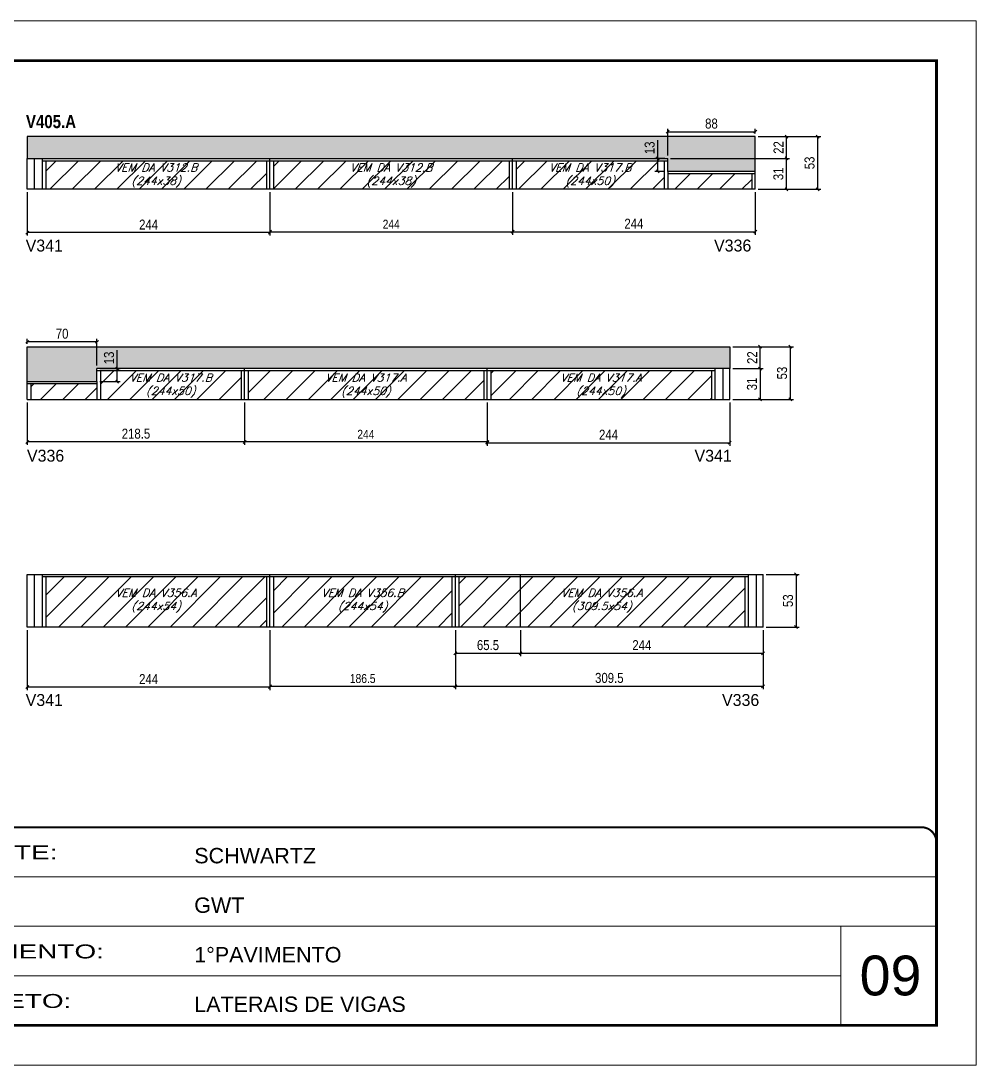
# Model space of a CAD drawing. Extents: x 13154 to 22413, y 1253 to 30260.
# Drawn here: x 13679 to 14639, y 26522 to 27572 of the extents above; entities that cross this region are included whole.
import ezdxf

# ---------------------------------------------------------------- set-up
doc = ezdxf.new("R2010")
doc.units = 0
doc.linetypes.add('CONTINUO', pattern=[0])
doc.linetypes.add('DASHED', pattern=[0.75, 0.5, -0.25])
for name, color, linetype in [('5', 5, 'Continuous'), ('COTA', 241, 'Continuous'), ('NOMENCLATURA', 7, 'Continuous'), ('Painéis', 200, 'Continuous'), ('SARR_2.2x7', 40, 'Continuous'), ('SARR_3.5x7', 81, 'Continuous'), ('texto', 7, 'Continuous')]:
    doc.layers.add(name, color=color, linetype=linetype)
for name, color, linetype, lineweight in [('CARIMBO', 255, 'Continuous', 9), ('Folhas', 255, 'Continuous', 9), ('Hachura', 251, 'Continuous', 9), ('SARRAFO DE PRESSAO', 251, 'DASHED', 9)]:
    doc.layers.add(name, color=color, linetype=linetype, lineweight=lineweight)
doc.styles.add('ARIAL', font='arial.ttf')
doc.styles.add('COTA TECNICA', font='techl___.ttf', dxfattribs={"height": 10})
doc.styles.add('COTA TECNICA-50', font='techl___.ttf', dxfattribs={"height": 9})
doc.styles.add('Romans', font='romans.shx')
doc.styles.add('ROMAS860', font='ROMAS860.SHX')
doc.styles.add('TECNICA', font='techb___.ttf', dxfattribs={"height": 10})
doc.styles.add('Tecnologia', font='')
doc.styles.get('Tecnologia').set_extended_font_data('Forgotten Futurist')
doc.dimstyles.new('COTA PAINEL-50', dxfattribs={"dimtxt": 9, "dimasz": 3, "dimexe": 3, "dimexo": 3, "dimgap": 3, "dimtad": 1, "dimdec": 1, "dimzin": 12, "dimdsep": 46, "dimtxsty": 'COTA TECNICA-50', "dimblk1": 'OBLIQUE', "dimblk2": 'OBLIQUE', "dimsah": 1, "dimcen": 0.9, "dimclrd": 4, "dimclre": 4, "dimclrt": 240, "dimadec": 1, "dimazin": 3, "dimtfac": 1, "dimtdec": 1, "dimtmove": 0, "dimatfit": 3, "dimfxl": 1, "dimtolj": 1, "dimtzin": 12, "dimarcsym": 0})
doc.dimstyles.new('PAINEL', dxfattribs={"dimtxt": 10, "dimasz": 3, "dimexe": 3, "dimexo": 3, "dimgap": 3, "dimtad": 1, "dimdec": 1, "dimzin": 12, "dimdsep": 46, "dimtxsty": 'COTA TECNICA', "dimblk1": 'OBLIQUE', "dimblk2": 'OBLIQUE', "dimsah": 1, "dimcen": 0.9, "dimclrd": 4, "dimclre": 4, "dimclrt": 240, "dimadec": 1, "dimazin": 3, "dimtfac": 1, "dimtdec": 1, "dimtmove": 0, "dimatfit": 3, "dimfxl": 1, "dimtolj": 1, "dimtzin": 12, "dimarcsym": 0})

# ---------------------------------------------------------------- blocks, each defined once
blk = doc.blocks.new('9999999999')
at = {"color": 30, "linetype": 'CONTINUO'}
for p, q in [((98564.6, 34379.6), (99584, 34379.6)), ((98564.6, 34329.8), (99488, 34329.8)), ((99584, 34329.8), (99488, 34329.8)), ((99488, 34329.8), (99488, 34230.2)), ((98564.6, 34280), (99488, 34280))]:
    blk.add_line(p, q, dxfattribs=at)
at = {"color": 30, "linetype": 'CONTINUO', "const_width": 2}
blk.add_lwpolyline([(99584, 34230.2), (99584, 34414.4, 0.414214), (99569, 34429.4), (98229, 34429.4, 0.414214), (98214, 34414.4), (98214, 34245.2, 0.414214), (98229, 34230.2), (99584, 34230.2)], format="xyb", dxfattribs=at)
at = {"layer": 'Folhas'}
blk.add_lwpolyline([(98139, 34190.2), (99624, 34190.2), (99624, 35240.2), (98139, 35240.2)], close=True, dxfattribs=at)
at = {"layer": 'Folhas', "color": 30, "const_width": 3}
blk.add_lwpolyline([(98214, 34230.2), (99584, 34230.2), (99584, 35200.2), (98214, 35200.2)], close=True, dxfattribs=at)
at = {"color": 7, "linetype": 'Continuous', "ltscale": 5, "style": 'ARIAL'}
for s, height, p in [('SCHWARTZ', 15.48, (98837.7, 34393.1)), ('GWT', 15.48, (98837.7, 34343.3)), ('1°PAVIMENTO', 15.483, (98837.7, 34293.5)), ('LATERAIS DE VIGAS', 15.483, (98837.7, 34243.7))]:
    blk.add_text(s, height=height, dxfattribs=at).set_placement(p)
at = {"layer": 'Folhas', "color": 7, "style": 'Tecnologia', "width": 1.5}
for s, p in [('CLIENTE:', (98573.7, 34397.2)), ('PAVIMENTO:', (98573.7, 34297.5)), ('PROJETO:', (98573.7, 34247.7))]:
    blk.add_text(s, height=14, dxfattribs=at).set_placement(p)
blk = doc.blocks.new('_Oblique')
at = {"color": 0, "linetype": 'ByBlock', "lineweight": -2}
blk.add_line((-0.5, -0.5), (0.5, 0.5), dxfattribs=at)
blk = doc.blocks.new('*D1248')
at = {"layer": 'COTA', "color": 4, "linetype": 'ByBlock', "lineweight": -2, "transparency": 16777216}
for p, q in [((13929.2, 27399.7), (13929.2, 27357)), ((14173.2, 27399.7), (14173.2, 27357)), ((13929.2, 27360), (14173.2, 27360))]:
    blk.add_line(p, q, dxfattribs=at)
at = {"layer": 'Defpoints', "color": 0, "linetype": 'ByBlock', "transparency": 16777216}
for p in [(13929.2, 27402.7), (14173.2, 27402.7), (14173.2, 27360)]:
    blk.add_point(p, dxfattribs=at)
at = {"layer": 'COTA', "color": 4, "linetype": 'ByBlock', "lineweight": -2, "transparency": 16777216, "xscale": 3, "yscale": 3, "zscale": 3, "rotation": 180}
blk.add_blockref('_Oblique', (13929.2, 27360), dxfattribs=at)
at = {"layer": 'COTA', "color": 4, "linetype": 'ByBlock', "lineweight": -2, "transparency": 16777216, "xscale": 3, "yscale": 3, "zscale": 3}
blk.add_blockref('_Oblique', (14173.2, 27360), dxfattribs=at)
at = {"layer": 'COTA', "color": 240, "linetype": 'ByBlock', "transparency": 16777216, "insert": (14051.2, 27367.6), "char_height": 9, "attachment_point": 5, "style": 'COTA TECNICA-50'}
blk.add_mtext('\\A1;244', dxfattribs=at)
blk = doc.blocks.new('*D1249')
at = {"layer": 'COTA', "color": 4, "linetype": 'ByBlock', "lineweight": -2, "transparency": 16777216}
for p, q in [((13685.2, 27399.7), (13685.2, 27356.1)), ((13929.2, 27399.7), (13929.2, 27356.1)), ((13929.2, 27359.1), (13685.2, 27359.1))]:
    blk.add_line(p, q, dxfattribs=at)
at = {"layer": 'Defpoints', "color": 0, "linetype": 'ByBlock', "transparency": 16777216}
for p in [(13685.2, 27402.7), (13929.2, 27402.7), (13685.2, 27359.1)]:
    blk.add_point(p, dxfattribs=at)
at = {"layer": 'COTA', "color": 4, "linetype": 'ByBlock', "lineweight": -2, "transparency": 16777216, "xscale": 3, "yscale": 3, "zscale": 3, "rotation": 180}
blk.add_blockref('_Oblique', (13685.2, 27359.1), dxfattribs=at)
at = {"layer": 'COTA', "color": 4, "linetype": 'ByBlock', "lineweight": -2, "transparency": 16777216, "xscale": 3, "yscale": 3, "zscale": 3}
blk.add_blockref('_Oblique', (13929.2, 27359.1), dxfattribs=at)
at = {"layer": 'COTA', "color": 240, "linetype": 'ByBlock', "transparency": 16777216, "insert": (13807.2, 27367.2), "char_height": 10, "attachment_point": 5, "style": 'COTA TECNICA'}
blk.add_mtext('\\A1;244', dxfattribs=at)
blk = doc.blocks.new('*D1250')
at = {"layer": 'COTA', "color": 4, "linetype": 'ByBlock', "lineweight": -2, "transparency": 16777216}
for p, q in [((14173.2, 27399.7), (14173.2, 27357)), ((14417.2, 27399.7), (14417.2, 27357)), ((14173.2, 27360), (14417.2, 27360))]:
    blk.add_line(p, q, dxfattribs=at)
at = {"layer": 'Defpoints', "color": 0, "linetype": 'ByBlock', "transparency": 16777216}
for p in [(14173.2, 27402.7), (14417.2, 27402.7), (14417.2, 27360)]:
    blk.add_point(p, dxfattribs=at)
at = {"layer": 'COTA', "color": 4, "linetype": 'ByBlock', "lineweight": -2, "transparency": 16777216, "xscale": 3, "yscale": 3, "zscale": 3, "rotation": 180}
blk.add_blockref('_Oblique', (14173.2, 27360), dxfattribs=at)
at = {"layer": 'COTA', "color": 4, "linetype": 'ByBlock', "lineweight": -2, "transparency": 16777216, "xscale": 3, "yscale": 3, "zscale": 3}
blk.add_blockref('_Oblique', (14417.2, 27360), dxfattribs=at)
at = {"layer": 'COTA', "color": 240, "linetype": 'ByBlock', "transparency": 16777216, "insert": (14295.2, 27368.1), "char_height": 10, "attachment_point": 5, "style": 'COTA TECNICA'}
blk.add_mtext('\\A1;244', dxfattribs=at)
blk = doc.blocks.new('*D1251')
at = {"layer": 'COTA', "color": 4, "linetype": 'ByBlock', "lineweight": -2, "transparency": 16777216}
for p, q in [((14420.2, 27455.7), (14483.1, 27455.7)), ((14480.1, 27402.7), (14480.1, 27455.7)), ((14420.2, 27402.7), (14483.1, 27402.7))]:
    blk.add_line(p, q, dxfattribs=at)
at = {"layer": 'Defpoints', "color": 0, "linetype": 'ByBlock', "transparency": 16777216}
for p in [(14417.2, 27455.7), (14480.1, 27455.7), (14417.2, 27402.7)]:
    blk.add_point(p, dxfattribs=at)
at = {"layer": 'COTA', "color": 4, "linetype": 'ByBlock', "lineweight": -2, "transparency": 16777216, "xscale": 3, "yscale": 3, "zscale": 3}
for p, rotation in [((14480.1, 27455.7), 90), ((14480.1, 27402.7), 270)]:
    blk.add_blockref('_Oblique', p, dxfattribs=dict(at, rotation=rotation))
at = {"layer": 'COTA', "color": 240, "linetype": 'ByBlock', "transparency": 16777216, "insert": (14471.9, 27429.2), "char_height": 10, "attachment_point": 5, "rotation": 90, "style": 'COTA TECNICA'}
blk.add_mtext('\\A1;53', dxfattribs=at)
blk = doc.blocks.new('*D1252')
at = {"layer": 'COTA', "color": 4, "lineweight": -2, "transparency": 16777216}
for p, q in [((14329.2, 27436.7), (14329.2, 27463.6)), ((14329.2, 27460.6), (14417.2, 27460.6)), ((14417.2, 27458.7), (14417.2, 27463.6))]:
    blk.add_line(p, q, dxfattribs=at)
at = {"layer": 'Defpoints', "color": 0, "transparency": 16777216}
for p in [(14417.2, 27460.6), (14417.2, 27455.7), (14329.2, 27433.7)]:
    blk.add_point(p, dxfattribs=at)
at = {"layer": 'COTA', "color": 4, "lineweight": -2, "transparency": 16777216, "xscale": 3, "yscale": 3, "zscale": 3, "rotation": 180}
blk.add_blockref('_Oblique', (14329.2, 27460.6), dxfattribs=at)
at = {"layer": 'COTA', "color": 4, "lineweight": -2, "transparency": 16777216, "xscale": 3, "yscale": 3, "zscale": 3}
blk.add_blockref('_Oblique', (14417.2, 27460.6), dxfattribs=at)
at = {"layer": 'COTA', "color": 240, "transparency": 16777216, "insert": (14373.2, 27468.7), "char_height": 10, "attachment_point": 5, "style": 'COTA TECNICA'}
blk.add_mtext('\\A1;88', dxfattribs=at)
blk = doc.blocks.new('*D1253')
at = {"layer": 'COTA', "color": 4, "lineweight": -2, "transparency": 16777216}
for p, q in [((14319.3, 27433.7), (14319.3, 27452.2)), ((14326.2, 27433.7), (14316.3, 27433.7)), ((14319.3, 27420.7), (14319.3, 27433.7)), ((14326.2, 27420.7), (14316.3, 27420.7))]:
    blk.add_line(p, q, dxfattribs=at)
at = {"layer": 'Defpoints', "color": 0, "transparency": 16777216}
for p in [(14319.3, 27433.7), (14329.2, 27433.7), (14329.2, 27420.7)]:
    blk.add_point(p, dxfattribs=at)
at = {"layer": 'COTA', "color": 4, "lineweight": -2, "transparency": 16777216, "xscale": 3, "yscale": 3, "zscale": 3}
for p, rotation in [((14319.3, 27433.7), 90), ((14319.3, 27420.7), 270)]:
    blk.add_blockref('_Oblique', p, dxfattribs=dict(at, rotation=rotation))
at = {"layer": 'COTA', "color": 240, "transparency": 16777216, "insert": (14311.1, 27444.4), "char_height": 10, "attachment_point": 5, "rotation": 90, "style": 'COTA TECNICA'}
blk.add_mtext('\\A1;13', dxfattribs=at)
blk = doc.blocks.new('*D1254')
at = {"layer": 'COTA', "color": 4, "lineweight": -2, "transparency": 16777216}
for p, q in [((14332.2, 27433.7), (14451.7, 27433.7)), ((14448.7, 27402.7), (14448.7, 27433.7)), ((14420.2, 27402.7), (14451.7, 27402.7))]:
    blk.add_line(p, q, dxfattribs=at)
at = {"layer": 'Defpoints', "color": 0, "transparency": 16777216}
for p in [(14329.2, 27433.7), (14448.7, 27433.7), (14417.2, 27402.7)]:
    blk.add_point(p, dxfattribs=at)
at = {"layer": 'COTA', "color": 4, "lineweight": -2, "transparency": 16777216, "xscale": 3, "yscale": 3, "zscale": 3}
for p, rotation in [((14448.7, 27433.7), 90), ((14448.7, 27402.7), 270)]:
    blk.add_blockref('_Oblique', p, dxfattribs=dict(at, rotation=rotation))
at = {"layer": 'COTA', "color": 240, "transparency": 16777216, "insert": (14440.5, 27418.2), "char_height": 10, "attachment_point": 5, "rotation": 90, "style": 'COTA TECNICA'}
blk.add_mtext('\\A1;31', dxfattribs=at)
blk = doc.blocks.new('*D1255')
at = {"layer": 'COTA', "color": 4, "lineweight": -2, "transparency": 16777216}
for p, q in [((14420.2, 27455.7), (14451.7, 27455.7)), ((14448.7, 27433.7), (14448.7, 27455.7)), ((14332.2, 27433.7), (14451.7, 27433.7))]:
    blk.add_line(p, q, dxfattribs=at)
at = {"layer": 'Defpoints', "color": 0, "transparency": 16777216}
for p in [(14417.2, 27455.7), (14448.7, 27455.7), (14329.2, 27433.7)]:
    blk.add_point(p, dxfattribs=at)
at = {"layer": 'COTA', "color": 4, "lineweight": -2, "transparency": 16777216, "xscale": 3, "yscale": 3, "zscale": 3}
for p, rotation in [((14448.7, 27455.7), 90), ((14448.7, 27433.7), 270)]:
    blk.add_blockref('_Oblique', p, dxfattribs=dict(at, rotation=rotation))
at = {"layer": 'COTA', "color": 240, "transparency": 16777216, "insert": (14440.7, 27444.7), "char_height": 10, "attachment_point": 5, "rotation": 90, "style": 'COTA TECNICA'}
blk.add_mtext('\\A1;22', dxfattribs=at)
blk = doc.blocks.new('*D1256')
at = {"layer": 'COTA', "color": 4, "linetype": 'ByBlock', "lineweight": -2, "transparency": 16777216}
for p, q in [((13903.7, 27188.4), (13903.7, 27145.7)), ((14147.7, 27188.4), (14147.7, 27145.7)), ((14147.7, 27148.7), (13903.7, 27148.7))]:
    blk.add_line(p, q, dxfattribs=at)
at = {"layer": 'Defpoints', "color": 0, "linetype": 'ByBlock', "transparency": 16777216}
for p in [(13903.7, 27191.4), (14147.7, 27191.4), (13903.7, 27148.7)]:
    blk.add_point(p, dxfattribs=at)
at = {"layer": 'COTA', "color": 4, "linetype": 'ByBlock', "lineweight": -2, "transparency": 16777216, "xscale": 3, "yscale": 3, "zscale": 3, "rotation": 180}
blk.add_blockref('_Oblique', (13903.7, 27148.7), dxfattribs=at)
at = {"layer": 'COTA', "color": 4, "linetype": 'ByBlock', "lineweight": -2, "transparency": 16777216, "xscale": 3, "yscale": 3, "zscale": 3}
blk.add_blockref('_Oblique', (14147.7, 27148.7), dxfattribs=at)
at = {"layer": 'COTA', "color": 240, "linetype": 'ByBlock', "transparency": 16777216, "insert": (14025.7, 27156.3), "char_height": 9, "attachment_point": 5, "style": 'COTA TECNICA-50'}
blk.add_mtext('\\A1;244', dxfattribs=at)
blk = doc.blocks.new('*D1257')
at = {"layer": 'COTA', "color": 4, "linetype": 'ByBlock', "lineweight": -2, "transparency": 16777216}
for p, q in [((14147.7, 27188.4), (14147.7, 27144.8)), ((14391.7, 27188.4), (14391.7, 27144.8)), ((14147.7, 27147.8), (14391.7, 27147.8))]:
    blk.add_line(p, q, dxfattribs=at)
at = {"layer": 'Defpoints', "color": 0, "linetype": 'ByBlock', "transparency": 16777216}
for p in [(14147.7, 27191.4), (14391.7, 27191.4), (14391.7, 27147.8)]:
    blk.add_point(p, dxfattribs=at)
at = {"layer": 'COTA', "color": 4, "linetype": 'ByBlock', "lineweight": -2, "transparency": 16777216, "xscale": 3, "yscale": 3, "zscale": 3, "rotation": 180}
blk.add_blockref('_Oblique', (14147.7, 27147.8), dxfattribs=at)
at = {"layer": 'COTA', "color": 4, "linetype": 'ByBlock', "lineweight": -2, "transparency": 16777216, "xscale": 3, "yscale": 3, "zscale": 3}
blk.add_blockref('_Oblique', (14391.7, 27147.8), dxfattribs=at)
at = {"layer": 'COTA', "color": 240, "linetype": 'ByBlock', "transparency": 16777216, "insert": (14269.7, 27155.9), "char_height": 10, "attachment_point": 5, "style": 'COTA TECNICA'}
blk.add_mtext('\\A1;244', dxfattribs=at)
blk = doc.blocks.new('*D1260')
at = {"layer": 'COTA', "color": 4, "linetype": 'ByBlock', "lineweight": -2, "transparency": 16777216}
for p, q in [((13685.2, 27188.4), (13685.2, 27145.7)), ((13903.7, 27188.4), (13903.7, 27145.7)), ((13903.7, 27148.7), (13685.2, 27148.7))]:
    blk.add_line(p, q, dxfattribs=at)
at = {"layer": 'Defpoints', "color": 0, "linetype": 'ByBlock', "transparency": 16777216}
for p in [(13685.2, 27191.4), (13903.7, 27191.4), (13685.2, 27148.7)]:
    blk.add_point(p, dxfattribs=at)
at = {"layer": 'COTA', "color": 4, "linetype": 'ByBlock', "lineweight": -2, "transparency": 16777216, "xscale": 3, "yscale": 3, "zscale": 3, "rotation": 180}
blk.add_blockref('_Oblique', (13685.2, 27148.7), dxfattribs=at)
at = {"layer": 'COTA', "color": 4, "linetype": 'ByBlock', "lineweight": -2, "transparency": 16777216, "xscale": 3, "yscale": 3, "zscale": 3}
blk.add_blockref('_Oblique', (13903.7, 27148.7), dxfattribs=at)
at = {"layer": 'COTA', "color": 240, "linetype": 'ByBlock', "transparency": 16777216, "insert": (13794.5, 27156.9), "char_height": 10, "attachment_point": 5, "style": 'COTA TECNICA'}
blk.add_mtext('\\A1;218.5', dxfattribs=at)
blk = doc.blocks.new('*D1258')
at = {"layer": 'COTA', "color": 4, "lineweight": -2, "transparency": 16777216}
for p, q in [((13685.2, 27247.4), (13685.2, 27252.3)), ((13755.2, 27249.3), (13685.2, 27249.3)), ((13755.2, 27225.4), (13755.2, 27252.3))]:
    blk.add_line(p, q, dxfattribs=at)
at = {"layer": 'Defpoints', "color": 0, "transparency": 16777216}
for p in [(13685.2, 27249.3), (13685.2, 27244.4), (13755.2, 27222.4)]:
    blk.add_point(p, dxfattribs=at)
at = {"layer": 'COTA', "color": 4, "lineweight": -2, "transparency": 16777216, "xscale": 3, "yscale": 3, "zscale": 3, "rotation": 180}
blk.add_blockref('_Oblique', (13685.2, 27249.3), dxfattribs=at)
at = {"layer": 'COTA', "color": 4, "lineweight": -2, "transparency": 16777216, "xscale": 3, "yscale": 3, "zscale": 3}
blk.add_blockref('_Oblique', (13755.2, 27249.3), dxfattribs=at)
at = {"layer": 'COTA', "color": 240, "transparency": 16777216, "insert": (13720.2, 27257.4), "char_height": 10, "attachment_point": 5, "style": 'COTA TECNICA'}
blk.add_mtext('\\A1;70', dxfattribs=at)
blk = doc.blocks.new('*D1259')
at = {"layer": 'COTA', "color": 4, "lineweight": -2, "transparency": 16777216}
for p, q in [((13775.6, 27222.4), (13775.6, 27240.9)), ((13758.2, 27222.4), (13778.6, 27222.4)), ((13775.6, 27209.4), (13775.6, 27222.4)), ((13758.2, 27209.4), (13778.6, 27209.4))]:
    blk.add_line(p, q, dxfattribs=at)
at = {"layer": 'Defpoints', "color": 0, "transparency": 16777216}
for p in [(13755.2, 27222.4), (13775.6, 27222.4), (13755.2, 27209.4)]:
    blk.add_point(p, dxfattribs=at)
at = {"layer": 'COTA', "color": 4, "lineweight": -2, "transparency": 16777216, "xscale": 3, "yscale": 3, "zscale": 3}
for p, rotation in [((13775.6, 27222.4), 90), ((13775.6, 27209.4), 270)]:
    blk.add_blockref('_Oblique', p, dxfattribs=dict(at, rotation=rotation))
at = {"layer": 'COTA', "color": 240, "transparency": 16777216, "insert": (13767.4, 27233.1), "char_height": 10, "attachment_point": 5, "rotation": 90, "style": 'COTA TECNICA'}
blk.add_mtext('\\A1;13', dxfattribs=at)
blk = doc.blocks.new('*D1261')
at = {"layer": 'COTA', "color": 4, "linetype": 'ByBlock', "lineweight": -2, "transparency": 16777216}
for p, q in [((13929.2, 26959.5), (13929.2, 26900)), ((14115.7, 26959.5), (14115.7, 26900)), ((13929.2, 26903), (14115.7, 26903))]:
    blk.add_line(p, q, dxfattribs=at)
at = {"layer": 'Defpoints', "color": 0, "linetype": 'ByBlock', "transparency": 16777216}
for p in [(13929.2, 26962.5), (14115.7, 26962.5), (14115.7, 26903)]:
    blk.add_point(p, dxfattribs=at)
at = {"layer": 'COTA', "color": 4, "linetype": 'ByBlock', "lineweight": -2, "transparency": 16777216, "xscale": 3, "yscale": 3, "zscale": 3, "rotation": 180}
blk.add_blockref('_Oblique', (13929.2, 26903), dxfattribs=at)
at = {"layer": 'COTA', "color": 4, "linetype": 'ByBlock', "lineweight": -2, "transparency": 16777216, "xscale": 3, "yscale": 3, "zscale": 3}
blk.add_blockref('_Oblique', (14115.7, 26903), dxfattribs=at)
at = {"layer": 'COTA', "color": 240, "linetype": 'ByBlock', "transparency": 16777216, "insert": (14022.5, 26910.7), "char_height": 9, "attachment_point": 5, "style": 'COTA TECNICA-50'}
blk.add_mtext('\\A1;186.5', dxfattribs=at)
blk = doc.blocks.new('*D1262')
at = {"layer": 'COTA', "color": 4, "linetype": 'ByBlock', "lineweight": -2, "transparency": 16777216}
for p, q in [((13685.2, 26959.5), (13685.2, 26899.1)), ((13929.2, 26959.5), (13929.2, 26899.1)), ((13929.2, 26902.1), (13685.2, 26902.1))]:
    blk.add_line(p, q, dxfattribs=at)
at = {"layer": 'Defpoints', "color": 0, "linetype": 'ByBlock', "transparency": 16777216}
for p in [(13685.2, 26962.5), (13929.2, 26962.5), (13685.2, 26902.1)]:
    blk.add_point(p, dxfattribs=at)
at = {"layer": 'COTA', "color": 4, "linetype": 'ByBlock', "lineweight": -2, "transparency": 16777216, "xscale": 3, "yscale": 3, "zscale": 3, "rotation": 180}
blk.add_blockref('_Oblique', (13685.2, 26902.1), dxfattribs=at)
at = {"layer": 'COTA', "color": 4, "linetype": 'ByBlock', "lineweight": -2, "transparency": 16777216, "xscale": 3, "yscale": 3, "zscale": 3}
blk.add_blockref('_Oblique', (13929.2, 26902.1), dxfattribs=at)
at = {"layer": 'COTA', "color": 240, "linetype": 'ByBlock', "transparency": 16777216, "insert": (13807.2, 26910.2), "char_height": 10, "attachment_point": 5, "style": 'COTA TECNICA'}
blk.add_mtext('\\A1;244', dxfattribs=at)
blk = doc.blocks.new('*D1263')
at = {"layer": 'COTA', "color": 4, "linetype": 'ByBlock', "lineweight": -2, "transparency": 16777216}
for p, q in [((14115.7, 26959.5), (14115.7, 26900)), ((14425.2, 26959.5), (14425.2, 26900)), ((14115.7, 26903), (14425.2, 26903))]:
    blk.add_line(p, q, dxfattribs=at)
at = {"layer": 'Defpoints', "color": 0, "linetype": 'ByBlock', "transparency": 16777216}
for p in [(14115.7, 26962.5), (14425.2, 26962.5), (14425.2, 26903)]:
    blk.add_point(p, dxfattribs=at)
at = {"layer": 'COTA', "color": 4, "linetype": 'ByBlock', "lineweight": -2, "transparency": 16777216, "xscale": 3, "yscale": 3, "zscale": 3, "rotation": 180}
blk.add_blockref('_Oblique', (14115.7, 26903), dxfattribs=at)
at = {"layer": 'COTA', "color": 4, "linetype": 'ByBlock', "lineweight": -2, "transparency": 16777216, "xscale": 3, "yscale": 3, "zscale": 3}
blk.add_blockref('_Oblique', (14425.2, 26903), dxfattribs=at)
at = {"layer": 'COTA', "color": 240, "linetype": 'ByBlock', "transparency": 16777216, "insert": (14270.5, 26911.3), "char_height": 10, "attachment_point": 5, "style": 'COTA TECNICA'}
blk.add_mtext('\\A1;309.5', dxfattribs=at)
blk = doc.blocks.new('*D1264')
at = {"layer": 'COTA', "color": 4, "lineweight": -2, "transparency": 16777216}
for p, q in [((14428.2, 27015.5), (14461.4, 27015.5)), ((14458.4, 27015.5), (14458.4, 26962.5)), ((14428.2, 26962.5), (14461.4, 26962.5))]:
    blk.add_line(p, q, dxfattribs=at)
at = {"layer": 'Defpoints', "color": 0, "transparency": 16777216}
for p in [(14425.2, 27015.5), (14425.2, 26962.5), (14458.4, 26962.5)]:
    blk.add_point(p, dxfattribs=at)
at = {"layer": 'COTA', "color": 4, "lineweight": -2, "transparency": 16777216, "xscale": 3, "yscale": 3, "zscale": 3}
for p, rotation in [((14458.4, 27015.5), 90), ((14458.4, 26962.5), 270)]:
    blk.add_blockref('_Oblique', p, dxfattribs=dict(at, rotation=rotation))
at = {"layer": 'COTA', "color": 240, "transparency": 16777216, "insert": (14450.2, 26989), "char_height": 10, "attachment_point": 5, "rotation": 90, "style": 'COTA TECNICA'}
blk.add_mtext('\\A1;53', dxfattribs=at)
blk = doc.blocks.new('*D1265')
at = {"layer": 'COTA', "color": 4, "lineweight": -2, "transparency": 16777216}
for p, q in [((14394.7, 27222.4), (14425.2, 27222.4)), ((14422.2, 27222.4), (14422.2, 27191.4)), ((14394.7, 27191.4), (14425.2, 27191.4))]:
    blk.add_line(p, q, dxfattribs=at)
at = {"layer": 'Defpoints', "color": 0, "transparency": 16777216}
for p in [(14391.7, 27222.4), (14391.7, 27191.4), (14422.2, 27191.4)]:
    blk.add_point(p, dxfattribs=at)
at = {"layer": 'COTA', "color": 4, "lineweight": -2, "transparency": 16777216, "xscale": 3, "yscale": 3, "zscale": 3}
for p, rotation in [((14422.2, 27222.4), 90), ((14422.2, 27191.4), 270)]:
    blk.add_blockref('_Oblique', p, dxfattribs=dict(at, rotation=rotation))
at = {"layer": 'COTA', "color": 240, "transparency": 16777216, "insert": (14414, 27206.9), "char_height": 10, "attachment_point": 5, "rotation": 90, "style": 'COTA TECNICA'}
blk.add_mtext('\\A1;31', dxfattribs=at)
blk = doc.blocks.new('*D1266')
at = {"layer": 'COTA', "color": 4, "lineweight": -2, "transparency": 16777216}
for p, q in [((14394.7, 27244.4), (14425.2, 27244.4)), ((14422.2, 27222.4), (14422.2, 27244.4)), ((14394.7, 27222.4), (14425.2, 27222.4))]:
    blk.add_line(p, q, dxfattribs=at)
at = {"layer": 'Defpoints', "color": 0, "transparency": 16777216}
for p in [(14391.7, 27244.4), (14422.2, 27244.4), (14391.7, 27222.4)]:
    blk.add_point(p, dxfattribs=at)
at = {"layer": 'COTA', "color": 4, "lineweight": -2, "transparency": 16777216, "xscale": 3, "yscale": 3, "zscale": 3}
for p, rotation in [((14422.2, 27244.4), 90), ((14422.2, 27222.4), 270)]:
    blk.add_blockref('_Oblique', p, dxfattribs=dict(at, rotation=rotation))
at = {"layer": 'COTA', "color": 240, "transparency": 16777216, "insert": (14414.2, 27233.4), "char_height": 10, "attachment_point": 5, "rotation": 90, "style": 'COTA TECNICA'}
blk.add_mtext('\\A1;22', dxfattribs=at)
blk = doc.blocks.new('*D1267')
at = {"layer": 'COTA', "color": 4, "lineweight": -2, "transparency": 16777216}
for p, q in [((14394.7, 27244.4), (14455.6, 27244.4)), ((14452.6, 27191.4), (14452.6, 27244.4)), ((14394.7, 27191.4), (14455.6, 27191.4))]:
    blk.add_line(p, q, dxfattribs=at)
at = {"layer": 'Defpoints', "color": 0, "transparency": 16777216}
for p in [(14391.7, 27244.4), (14452.6, 27244.4), (14391.7, 27191.4)]:
    blk.add_point(p, dxfattribs=at)
at = {"layer": 'COTA', "color": 4, "lineweight": -2, "transparency": 16777216, "xscale": 3, "yscale": 3, "zscale": 3}
for p, rotation in [((14452.6, 27244.4), 90), ((14452.6, 27191.4), 270)]:
    blk.add_blockref('_Oblique', p, dxfattribs=dict(at, rotation=rotation))
at = {"layer": 'COTA', "color": 240, "transparency": 16777216, "insert": (14444.3, 27217.9), "char_height": 10, "attachment_point": 5, "rotation": 90, "style": 'COTA TECNICA'}
blk.add_mtext('\\A1;53', dxfattribs=at)
blk = doc.blocks.new('*D1968')
at = {"layer": 'COTA', "color": 4, "lineweight": -2, "transparency": 16777216}
for p, q in [((14115.7, 26959.5), (14115.7, 26933.2)), ((14181.2, 26959.5), (14181.2, 26933.2)), ((14115.7, 26936.2), (14181.2, 26936.2))]:
    blk.add_line(p, q, dxfattribs=at)
at = {"layer": 'Defpoints', "color": 0, "transparency": 16777216}
for p in [(14115.7, 26962.5), (14181.2, 26962.5), (14181.2, 26936.2)]:
    blk.add_point(p, dxfattribs=at)
at = {"layer": 'COTA', "color": 4, "lineweight": -2, "transparency": 16777216, "xscale": 3, "yscale": 3, "zscale": 3, "rotation": 180}
blk.add_blockref('_Oblique', (14115.7, 26936.2), dxfattribs=at)
at = {"layer": 'COTA', "color": 4, "lineweight": -2, "transparency": 16777216, "xscale": 3, "yscale": 3, "zscale": 3}
blk.add_blockref('_Oblique', (14181.2, 26936.2), dxfattribs=at)
at = {"layer": 'COTA', "color": 240, "transparency": 16777216, "insert": (14148.5, 26944.3), "char_height": 10, "attachment_point": 5, "style": 'COTA TECNICA'}
blk.add_mtext('\\A1;65.5', dxfattribs=at)
blk = doc.blocks.new('*D1969')
at = {"layer": 'COTA', "color": 4, "lineweight": -2, "transparency": 16777216}
for p, q in [((14181.2, 26959.5), (14181.2, 26933.2)), ((14425.2, 26959.5), (14425.2, 26933.2)), ((14181.2, 26936.2), (14425.2, 26936.2))]:
    blk.add_line(p, q, dxfattribs=at)
at = {"layer": 'Defpoints', "color": 0, "transparency": 16777216}
for p in [(14181.2, 26962.5), (14425.2, 26962.5), (14425.2, 26936.2)]:
    blk.add_point(p, dxfattribs=at)
at = {"layer": 'COTA', "color": 4, "lineweight": -2, "transparency": 16777216, "xscale": 3, "yscale": 3, "zscale": 3, "rotation": 180}
blk.add_blockref('_Oblique', (14181.2, 26936.2), dxfattribs=at)
at = {"layer": 'COTA', "color": 4, "lineweight": -2, "transparency": 16777216, "xscale": 3, "yscale": 3, "zscale": 3}
blk.add_blockref('_Oblique', (14425.2, 26936.2), dxfattribs=at)
at = {"layer": 'COTA', "color": 240, "transparency": 16777216, "insert": (14303.2, 26944.3), "char_height": 10, "attachment_point": 5, "style": 'COTA TECNICA'}
blk.add_mtext('\\A1;244', dxfattribs=at)

msp = doc.modelspace()

# ---------------------------------------------------------------- hatches: boundary and pattern name
at = {"layer": 'COTA'}
h = msp.add_hatch(dxfattribs=at)
h.set_pattern_fill('AR-CONC', color=256, scale=0.03)
h.set_pattern_definition([(50, (-60.3874, -35.09), (5.4655401, -0.47817257), [0.5715, -6.2865]), (355, (-60.3874, -35.09), (-1.0573026, 5.7317054), [0.4572, -5.0292175]), (100.451445, (-59.932, -35.13), (4.4082374, 5.2535326), [0.4857003, -5.3427073]), (46.1842, (-60.3874, -33.566), (8.1323712, -1.2612698), [0.85725, -9.42975]), (96.635558, (-59.71, -33.671), (7.122124, 7.4227837), [0.7285507, -8.0140682]), (351.18415, (-60.3874, -33.566), (7.122124, 7.4227837), [0.685799, -7.543792]), (21, (-59.6254, -33.947), (4.54843174, -3.06795595), [0.5715, -6.2865]), (326, (-59.6254, -33.947), (1.8540609, 5.525639), [0.4572, -5.0292]), (71.451445, (-59.2464, -34.2026), (6.4024926, 2.4576831), [0.4857003, -5.3426981]), (37.5, (-60.3874, -35.09), (0.0926581, 2.53665117), [0, -4.96824, 0, -5.1054, 0, -5.04825]), (7.5, (-60.3874, -35.09), (2.00458988, 3.00541724), [0, -2.91084, 0, -4.85394, 0, -1.92405]), (327.5, (-62.0867, -35.09), (4.06771786, -0.17186232), [0, -1.905, 0, -5.9436, 0, -7.8867]), (317.5, (-62.8487, -35.09), (4.44387544, 0.76279473), [0, -2.4765, 0, -3.94716, 0, -5.6007])])
h.paths.add_polyline_path([(14417.21, 27420.66), (14417.21, 27455.66), (13685.21, 27455.66), (13685.21, 27433.66), (14329.21, 27433.66), (14329.21, 27420.66)])
h = msp.add_hatch(dxfattribs=at)
h.set_pattern_fill('AR-CONC', color=256, scale=0.03)
h.set_pattern_definition([(50, (-85.8874, -246.3837), (5.4655401, -0.47817257), [0.5715, -6.2865]), (355, (-85.8874, -246.3837), (-1.0573026, 5.7317054), [0.4572, -5.0292175]), (100.451445, (-85.432, -246.4235), (4.4082374, 5.2535326), [0.4857003, -5.3427073]), (46.1842, (-85.8874, -244.86), (8.1323712, -1.2612698), [0.85725, -9.42975]), (96.635558, (-85.21, -244.965), (7.122124, 7.4227837), [0.7285507, -8.0140682]), (351.18415, (-85.8874, -244.86), (7.122124, 7.4227837), [0.685799, -7.543792]), (21, (-85.1254, -245.2407), (4.54843174, -3.06795595), [0.5715, -6.2865]), (326, (-85.1254, -245.2407), (1.8540609, 5.525639), [0.4572, -5.0292]), (71.451445, (-84.7464, -245.4963), (6.4024926, 2.4576831), [0.4857003, -5.3426981]), (37.5, (-85.8874, -246.3837), (0.0926581, 2.53665117), [0, -4.96824, 0, -5.1054, 0, -5.04825]), (7.5, (-85.8874, -246.3837), (2.00458988, 3.00541724), [0, -2.91084, 0, -4.85394, 0, -1.92405]), (327.5, (-87.5867, -246.3837), (4.06771786, -0.17186232), [0, -1.905, 0, -5.9436, 0, -7.8867]), (317.5, (-88.3487, -246.3837), (4.44387544, 0.76279473), [0, -2.4765, 0, -3.94716, 0, -5.6007])])
h.paths.add_polyline_path([(13755.21, 27209.36), (13755.21, 27222.36), (14391.71, 27222.36), (14391.71, 27244.36), (13685.21, 27244.36), (13685.21, 27209.36)])
at = {"layer": 'Hachura', "linetype": 'ByBlock'}
h = msp.add_hatch(dxfattribs=at)
h.set_pattern_fill('ANSI31', color=256, scale=5)
h.paths.add_polyline_path([(13925.71, 27402.66), (13925.71, 27431.46), (13703.71, 27431.46), (13703.71, 27402.66)])
h.paths.add_polyline_path([(13932.71, 27431.46), (13932.71, 27402.66), (14169.71, 27402.66), (14169.71, 27431.46)])
h.paths.add_polyline_path([(14176.71, 27402.66), (14325.71, 27402.66), (14325.71, 27431.46), (14176.71, 27431.46)])
h.paths.add_polyline_path([(14329.21, 27418.46), (14329.21, 27402.66), (14413.71, 27402.66), (14413.71, 27418.46)])
h = msp.add_hatch(dxfattribs=at)
h.set_pattern_fill('ANSI31', color=256, scale=5)
h.paths.add_polyline_path([(13755.21, 27191.36), (13755.21, 27207.16), (13688.71, 27207.16), (13688.71, 27191.36)])
h.paths.add_polyline_path([(13900.21, 27191.36), (13900.21, 27220.16), (13758.71, 27220.16), (13758.71, 27191.36)])
h.paths.add_polyline_path([(13907.21, 27220.16), (13907.21, 27191.36), (14144.21, 27191.36), (14144.21, 27220.16)])
h.paths.add_polyline_path([(14151.21, 27220.16), (14151.21, 27191.36), (14373.21, 27191.36), (14373.21, 27220.16)])
h = msp.add_hatch(dxfattribs=at)
h.set_pattern_fill('ANSI31', color=256, scale=5)
h.paths.add_polyline_path([(13925.71, 26962.49), (13925.71, 27013.29), (13703.71, 27013.29), (13703.71, 26962.49)])
h.paths.add_polyline_path([(14112.21, 26962.49), (14112.21, 27013.29), (13932.71, 27013.29), (13932.71, 26962.49)])
h.paths.add_polyline_path([(14181.21, 26962.49), (14181.21, 27013.29), (14119.21, 27013.29), (14119.21, 26962.49)])
h.paths.add_polyline_path([(14181.21, 26962.49), (14406.71, 26962.49), (14406.71, 27013.29), (14181.21, 27013.29)])

# ---------------------------------------------------------------- linework, layer by layer
at = {"layer": 'COTA', "linetype": 'ByBlock'}
for p, q in [((14417.21, 27455.66), (13685.21, 27455.66)), ((13685.21, 27455.66), (13685.21, 27433.66)), ((14417.21, 27420.66), (14417.21, 27455.66)), ((13685.21, 27209.36), (13685.21, 27244.36)), ((13685.21, 27244.36), (14391.71, 27244.36)), ((14391.71, 27244.36), (14391.71, 27222.36))]:
    msp.add_line(p, q, dxfattribs=at)
at = {"layer": 'COTA'}
for p, q in [((14329.21, 27420.66), (14329.21, 27402.66)), ((13755.21, 27209.36), (13755.21, 27191.36))]:
    msp.add_line(p, q, dxfattribs=at)
at = {"layer": 'Painéis', "linetype": 'Continuous'}
for p, q in [((13685.21, 27402.66), (13685.21, 27433.66)), ((13685.21, 27433.66), (14329.21, 27433.66)), ((13929.21, 27402.66), (13929.21, 27433.66)), ((14173.21, 27402.66), (14173.21, 27433.66)), ((14329.21, 27420.66), (14329.21, 27433.66)), ((14417.21, 27420.66), (14329.21, 27420.66)), ((14417.21, 27402.66), (14417.21, 27420.66)), ((14417.21, 27402.66), (13685.21, 27402.66)), ((14391.71, 27222.36), (13755.21, 27222.36)), ((13755.21, 27209.36), (13755.21, 27222.36)), ((13903.71, 27191.36), (13903.71, 27222.36)), ((14147.71, 27191.36), (14147.71, 27222.36)), ((14391.71, 27191.36), (14391.71, 27222.36)), ((13685.21, 27191.36), (13685.21, 27209.36)), ((13685.21, 27209.36), (13755.21, 27209.36)), ((13685.21, 27191.36), (14391.71, 27191.36)), ((13685.21, 26962.49), (13685.21, 27015.49)), ((13685.21, 27015.49), (14425.21, 27015.49)), ((13929.21, 26962.49), (13929.21, 27015.49)), ((14115.71, 26962.49), (14115.71, 27015.49)), ((14181.21, 26962.49), (14181.21, 27015.49)), ((14425.21, 26962.49), (14425.21, 27015.49)), ((14425.21, 26962.49), (13685.21, 26962.49))]:
    msp.add_line(p, q, dxfattribs=at)
at = {"layer": 'SARR_2.2x7', "linetype": 'Continuous'}
for p, q in [((13692.21, 27433.66), (13692.21, 27402.66)), ((13700.21, 27431.46), (13929.21, 27431.46)), ((13929.21, 27431.46), (14173.21, 27431.46)), ((14173.21, 27431.46), (14329.21, 27431.46)), ((14329.21, 27418.46), (14417.21, 27418.46)), ((13903.71, 27220.16), (13755.21, 27220.16)), ((14147.71, 27220.16), (13903.71, 27220.16)), ((14376.71, 27220.16), (14147.71, 27220.16)), ((14384.71, 27222.36), (14384.71, 27191.36)), ((13755.21, 27207.16), (13685.21, 27207.16)), ((13692.21, 27015.49), (13692.21, 26962.49)), ((13700.21, 27013.29), (13929.21, 27013.29)), ((13929.21, 27013.29), (14115.71, 27013.29)), ((14115.71, 27013.29), (14410.21, 27013.29)), ((14418.21, 27015.49), (14418.21, 26962.49))]:
    msp.add_line(p, q, dxfattribs=at)
at = {"layer": 'SARR_3.5x7'}
for p, q in [((13700.21, 27433.66), (13700.21, 27402.66)), ((13703.71, 27431.46), (13703.71, 27402.66)), ((13925.71, 27431.46), (13925.71, 27402.66)), ((13932.71, 27431.46), (13932.71, 27402.66)), ((14169.71, 27431.46), (14169.71, 27402.66)), ((14176.71, 27431.46), (14176.71, 27402.66)), ((14325.71, 27431.46), (14325.71, 27402.66)), ((14413.71, 27418.46), (14413.71, 27402.66)), ((13758.71, 27220.16), (13758.71, 27191.36)), ((13900.21, 27220.16), (13900.21, 27191.36)), ((13907.21, 27220.16), (13907.21, 27191.36)), ((14144.21, 27220.16), (14144.21, 27191.36)), ((14151.21, 27220.16), (14151.21, 27191.36)), ((14373.21, 27220.16), (14373.21, 27191.36)), ((14376.71, 27222.36), (14376.71, 27191.36)), ((13688.71, 27207.16), (13688.71, 27191.36)), ((13700.21, 27015.49), (13700.21, 26962.49)), ((13703.71, 27013.29), (13703.71, 26962.49)), ((13925.71, 27013.29), (13925.71, 26962.49)), ((13932.71, 27013.29), (13932.71, 26962.49)), ((14112.21, 27013.29), (14112.21, 26962.49)), ((14119.21, 27013.29), (14119.21, 26962.49)), ((14406.71, 27013.29), (14406.71, 26962.49)), ((14410.21, 27015.49), (14410.21, 26962.49))]:
    msp.add_line(p, q, dxfattribs=at)

# ---------------------------------------------------------------- block references
at = {"layer": 'SARRAFO DE PRESSAO', "color": 6, "linetype": 'ByBlock'}
msp.add_blockref('9999999999', (-84984.6, -7668.18), dxfattribs=at)

# ---------------------------------------------------------------- texts
at = {"layer": '5', "linetype": 'Continuous', "style": 'ROMAS860'}
for s, rotation, p in [('V341', 0.00004, (13683.59, 27340.12)), ('V336', 0.00004, (14375.84, 27340.12)), ('V336', 359.99996, (13684.87, 27128.82)), ('V341', 359.99996, (14356.2, 27128.82)), ('V341', 0.00004, (13683.59, 26883.15)), ('V336', 0.00004, (14383.84, 26883.15))]:
    msp.add_text(s, height=12, rotation=rotation, dxfattribs=at).set_placement(p)
at = {"layer": 'CARIMBO', "style": 'ARIAL'}
msp.add_text('09', height=40, dxfattribs=at).set_placement((14522.24, 26592.17))
at = {"layer": 'NOMENCLATURA', "style": 'TECNICA'}
msp.add_text('V405.A', height=13.2, dxfattribs=at).set_placement((13683.84, 27464.18))
at = {"layer": 'texto', "color": 2, "char_height": 8, "attachment_point": 5, "style": 'Romans'}
for s, insert in [('{\\Q19;\\C256;VEM DA V312.B^J(244x38)}', (13814.71, 27416.59)), ('{\\Q19;\\C256;VEM DA V312.B^J(244x38)}', (14051.21, 27416.59)), ('{\\Q19;\\C256;VEM DA V317.B^J(244x50)}', (14251.21, 27416.59)), ('{\\Q19;\\C256;VEM DA V317.B^J(244x50)}', (13829.46, 27205.29)), ('{\\Q19;\\C256;VEM DA V317.A^J(244x50)}', (14025.71, 27205.29)), ('{\\Q19;\\C256;VEM DA V317.A^J(244x50)}', (14262.21, 27205.29)), ('{\\Q19;\\C256;VEM DA V356.A^J(244x54)}', (13814.71, 26988.99)), ('{\\Q19;\\C256;VEM DA V356.B^J(244x54)}', (14022.46, 26988.99)), ('{\\Q19;\\C256;VEM DA V356.A^J(309.5x54)}', (14262.96, 26988.99))]:
    msp.add_mtext(s, dxfattribs=dict(at, insert=insert))

# ---------------------------------------------------------------- dimensions: what is measured, and where the dimension line sits
at = {"layer": 'COTA'}
for base, p1, p2, picture, middle in [((14417.21, 27460.63), (14329.21, 27433.66), (14417.21, 27455.66), '*D1252', (14373.21, 27468.73)), ((14181.21, 26936.22), (14115.71, 26962.49), (14181.21, 26962.49), '*D1968', (14148.46, 26944.33))]:
    dim = msp.add_linear_dim(base=base, p1=p1, p2=p2, dimstyle='PAINEL', dxfattribs=at)
    dim.commit()
    dim.dimension.update_dxf_attribs({"geometry": picture, "text_midpoint": middle})
for base, p1, p2, angle, picture, middle in [((14319.32, 27433.66), (14329.21, 27420.66), (14329.21, 27433.66), 90, '*D1253', (14311.1, 27444.42)), ((14448.72, 27455.66), (14329.21, 27433.66), (14417.21, 27455.66), 90, '*D1255', (14440.72, 27444.66)), ((14448.72, 27433.66), (14417.21, 27402.66), (14329.21, 27433.66), 90, '*D1254', (14440.51, 27418.16)), ((13685.21, 27249.34), (13755.21, 27222.36), (13685.21, 27244.36), 180, '*D1258', (13720.21, 27257.44)), ((13775.6, 27222.36), (13755.21, 27209.36), (13755.21, 27222.36), 90, '*D1259', (13767.38, 27233.12)), ((14422.21, 27244.36), (14391.71, 27222.36), (14391.71, 27244.36), 90, '*D1266', (14414.21, 27233.36)), ((14452.55, 27244.36), (14391.71, 27191.36), (14391.71, 27244.36), 90, '*D1267', (14444.33, 27217.86)), ((14422.21, 27191.36), (14391.71, 27222.36), (14391.71, 27191.36), 90, '*D1265', (14413.99, 27206.86)), ((14458.39, 26962.49), (14425.21, 27015.49), (14425.21, 26962.49), 90, '*D1264', (14450.17, 26988.99))]:
    dim = msp.add_linear_dim(base=base, p1=p1, p2=p2, angle=angle, dimstyle='PAINEL', dxfattribs=at)
    dim.commit()
    dim.dimension.update_dxf_attribs({"geometry": picture, "text_midpoint": middle})
at = {"layer": 'COTA', "linetype": 'ByBlock'}
for base, p1, p2, angle, picture, middle in [((14480.12, 27455.66), (14417.21, 27402.66), (14417.21, 27455.66), 90, '*D1251', (14471.9, 27429.16)), ((13685.21, 27359.11), (13929.21, 27402.66), (13685.21, 27402.66), 180, '*D1249', (13807.21, 27367.19)), ((13685.21, 27148.72), (13903.71, 27191.36), (13685.21, 27191.36), 180, '*D1260', (13794.46, 27156.85)), ((13685.21, 26902.15), (13929.21, 26962.49), (13685.21, 26962.49), 180, '*D1262', (13807.21, 26910.22))]:
    dim = msp.add_linear_dim(base=base, p1=p1, p2=p2, angle=angle, dimstyle='PAINEL', dxfattribs=at)
    dim.commit()
    dim.dimension.update_dxf_attribs({"geometry": picture, "text_midpoint": middle})
for base, p1, p2, picture, middle in [((14173.21, 27360.01), (13929.21, 27402.66), (14173.21, 27402.66), '*D1248', (14051.21, 27367.58)), ((14115.71, 26903.05), (13929.21, 26962.49), (14115.71, 26962.49), '*D1261', (14022.46, 26910.67))]:
    dim = msp.add_linear_dim(base=base, p1=p1, p2=p2, angle=180, dimstyle='COTA PAINEL-50', override={"dimarcsym": 1}, dxfattribs=at)
    dim.commit()
    dim.dimension.update_dxf_attribs({"geometry": picture, "text_midpoint": middle})
for base, p1, p2, picture, middle in [((14417.21, 27360.01), (14173.21, 27402.66), (14417.21, 27402.66), '*D1250', (14295.21, 27368.09)), ((14391.71, 27147.82), (14147.71, 27191.36), (14391.71, 27191.36), '*D1257', (14269.71, 27155.89)), ((14425.21, 26903.05), (14115.71, 26962.49), (14425.21, 26962.49), '*D1263', (14270.46, 26911.3))]:
    dim = msp.add_linear_dim(base=base, p1=p1, p2=p2, dimstyle='PAINEL', dxfattribs=at)
    dim.commit()
    dim.dimension.update_dxf_attribs({"geometry": picture, "text_midpoint": middle})
dim = msp.add_linear_dim(base=(13903.71, 27148.72), p1=(14147.71, 27191.36), p2=(13903.71, 27191.36), dimstyle='COTA PAINEL-50', override={"dimarcsym": 1}, dxfattribs=at)
dim.commit()
dim.dimension.update_dxf_attribs({"geometry": '*D1256', "text_midpoint": (14025.71, 27156.29)})
at = {"layer": 'COTA'}
dim = msp.add_linear_dim(base=(14425.21, 26936.22), p1=(14181.21, 26962.49), p2=(14425.21, 26962.49), dimstyle='PAINEL', override={"dimtmove": 1}, dxfattribs=at)
dim.commit()
dim.dimension.update_dxf_attribs({"geometry": '*D1969', "text_midpoint": (14303.21, 26944.29)})

doc.saveas('drawing.dxf')
